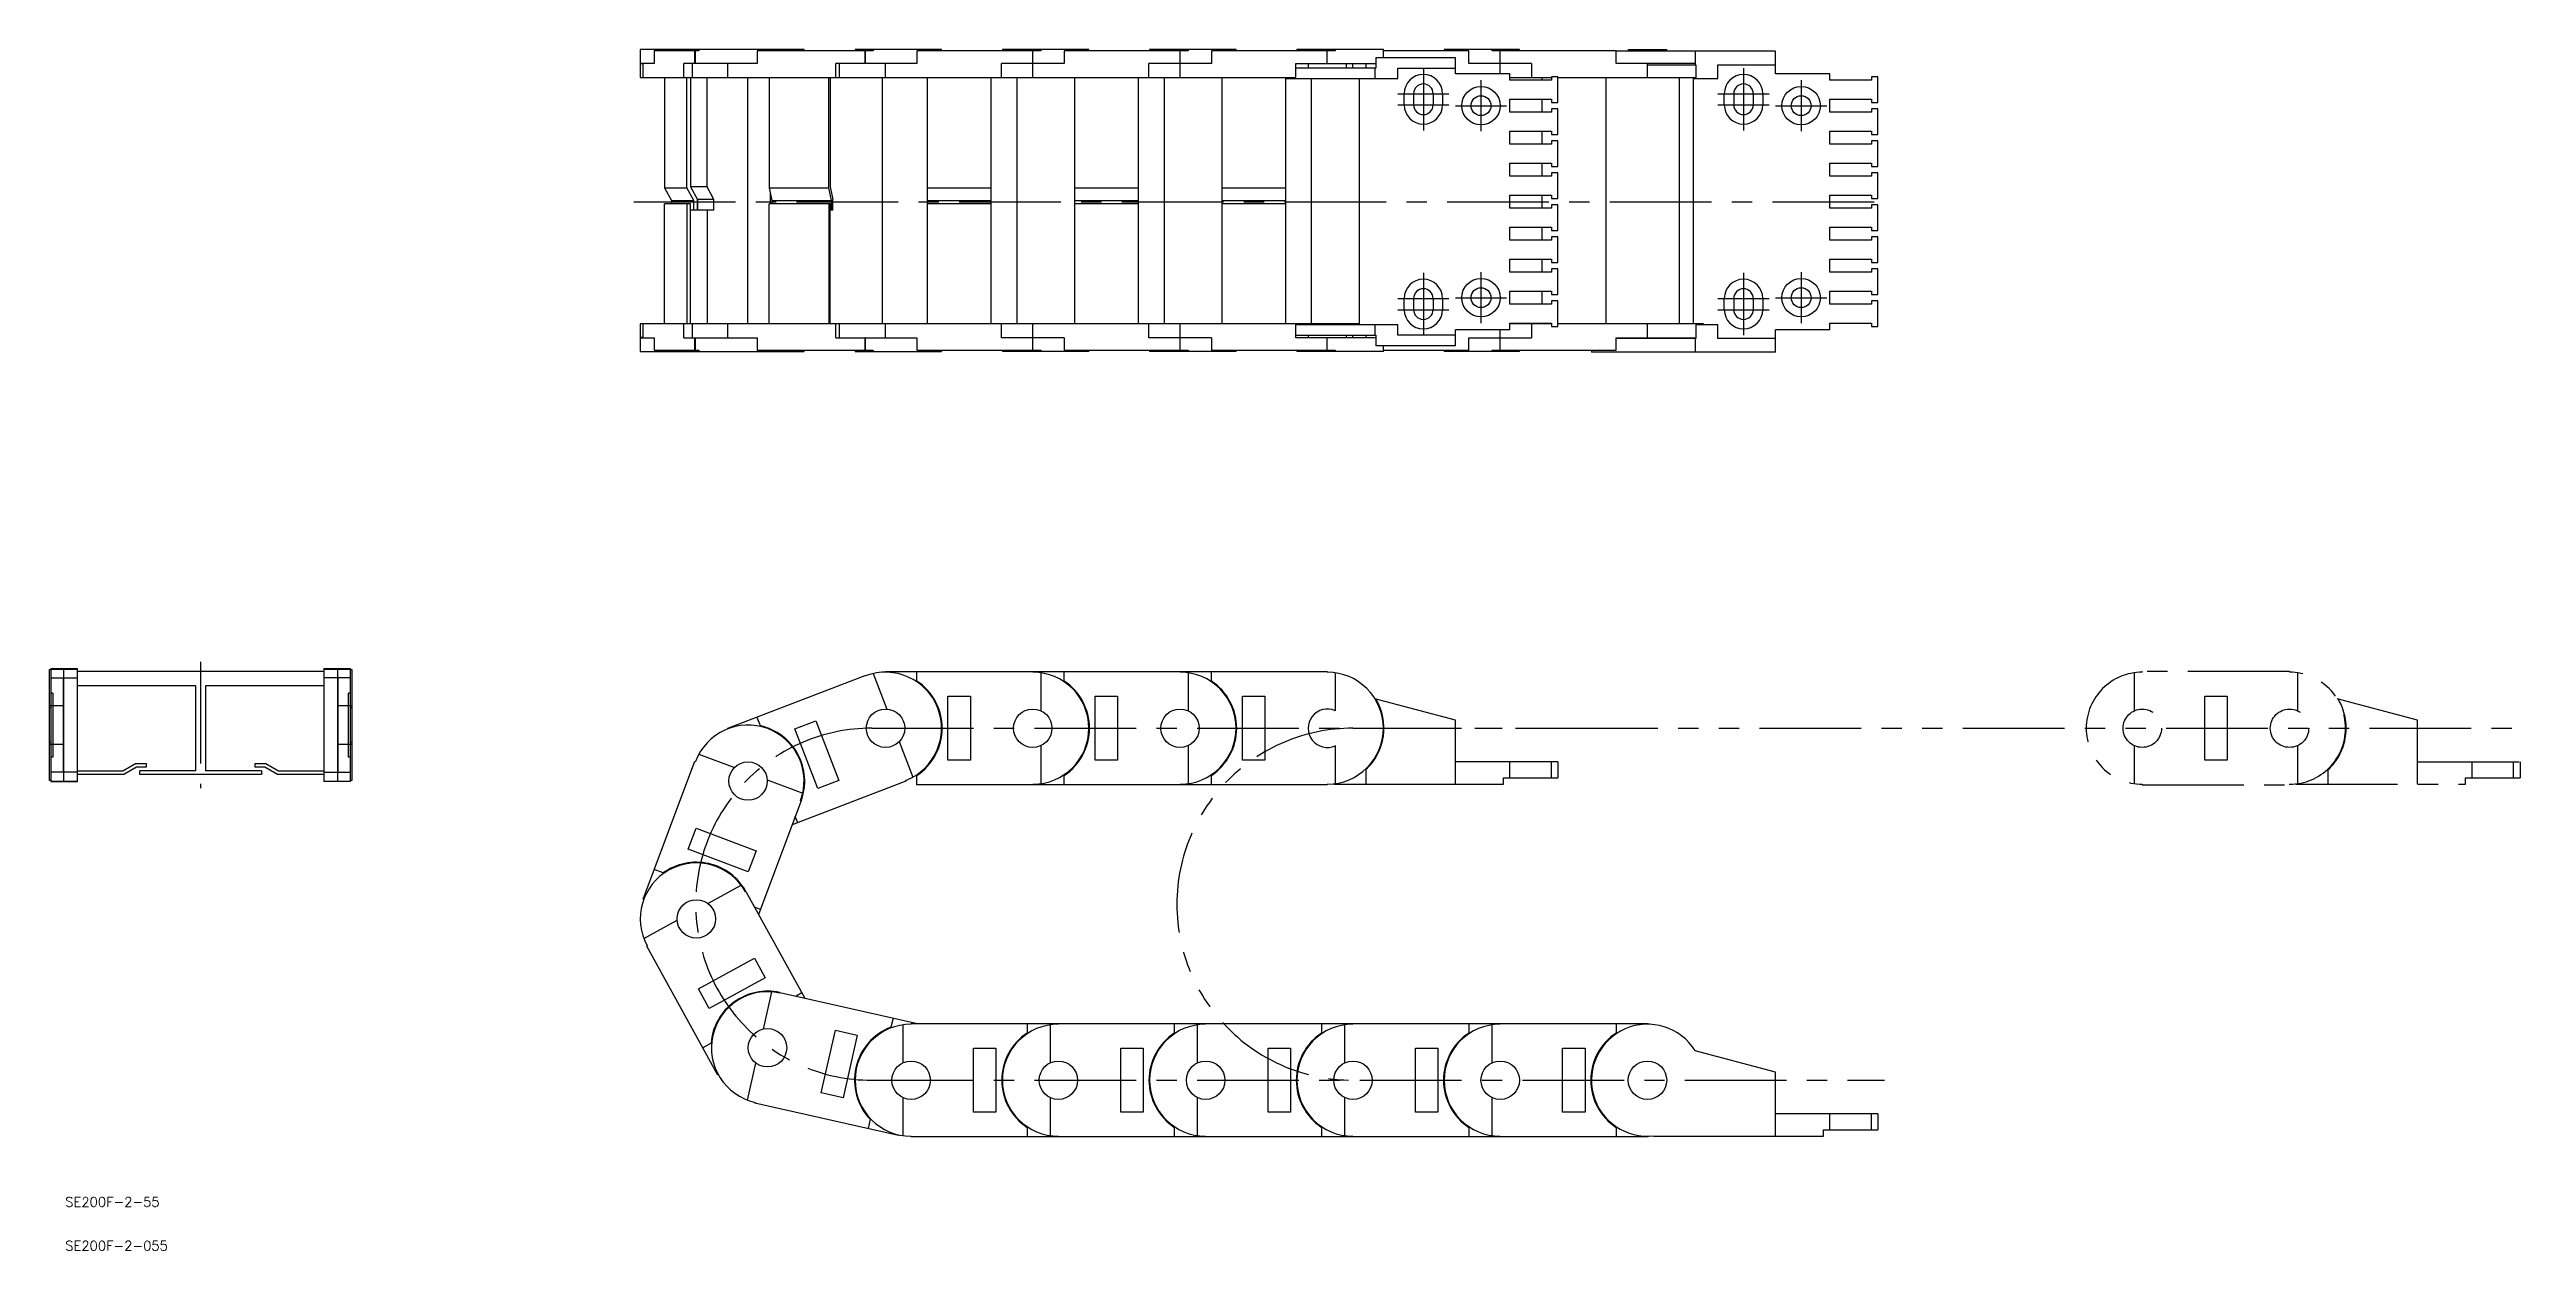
# Model space of a CAD drawing. Extents: x -185 to 589, y -281 to 94.
import ezdxf

# ---------------------------------------------------------------- set-up
doc = ezdxf.new("R2010")
doc.units = 0
doc.linetypes.add('CENTER', pattern=[50.8, 31.75, -6.35, 6.35, -6.35])
doc.linetypes.add('PHANTOM', pattern=[63.5, 31.75, -6.35, 6.35, -6.35, 6.35, -6.35])
doc.layers.get('0').update_dxf_attribs({"linetype": 'CONTINUOUS'})
doc.layers.add('CENTER', color=1, linetype='CONTINUOUS')
doc.styles.get("Standard").update_dxf_attribs({"font": 'txt.shx', "height": 3, "bigfont": 'bigfont.shx'})

# ---------------------------------------------------------------- blocks, each defined once
blk = doc.blocks.new('*U2')
at = {"color": 7, "linetype": 'CONTINUOUS'}
blk.add_text('SE200F-2-55', height=3, dxfattribs=at).set_placement((-179.6, -267.24))
blk = doc.blocks.new('*U3')
at = {"color": 7, "linetype": 'CONTINUOUS'}
blk.add_text('SE200F-2-055', height=3, dxfattribs=at).set_placement((-179.6, -280.91))

msp = doc.modelspace()

# ---------------------------------------------------------------- linework, layer by layer
at = {"color": 7, "linetype": 'CONTINUOUS'}
for p, q in [((0, 94.4), (0, 85.7)), ((51.15, 94.4), (0, 94.4)), ((4.37, 94), (4.37, 90.05)), ((18.32, 94), (4.37, 94)), ((17.08, 90.05), (17.08, 94)), ((17.27, 90.05), (17.27, 94)), ((18.32, 94.4), (18.32, 94)), ((72.7, 94), (36.45, 94)), ((36.45, 94), (36.45, 90.05)), ((51.15, 94), (51.15, 94.4)), ((67.09, 94.4), (67.09, 94)), ((94.09, 94.4), (67.09, 94.4)), ((70.23, 90.05), (70.23, 94)), ((70.3, 90.05), (70.3, 94)), ((70.59, 94.4), (70.59, 94)), ((72.7, 94.4), (72.7, 94)), ((86.39, 94), (86.39, 90.05)), ((125.09, 94), (86.39, 94)), ((94.09, 94), (94.09, 94.4)), ((140.09, 94.4), (113.09, 94.4)), ((113.09, 94.4), (113.09, 94)), ((116.59, 94.4), (116.59, 94)), ((122.59, 85.7), (122.59, 94)), ((125.09, 94.4), (125.09, 94)), ((171.09, 94), (132.39, 94)), ((132.39, 94), (132.39, 90.05)), ((140.09, 94), (140.09, 94.4)), ((159.09, 94.4), (159.09, 94)), ((186.09, 94.4), (159.09, 94.4)), ((162.59, 94.4), (162.59, 94)), ((168.59, 85.7), (168.59, 94)), ((171.09, 94.4), (171.09, 94)), ((217.09, 94), (178.39, 94)), ((178.39, 94), (178.39, 90.05)), ((186.09, 94), (186.09, 94.4)), ((232.09, 94.4), (205.09, 94.4)), ((205.09, 94.4), (205.09, 94)), ((214.59, 90.05), (214.59, 94)), ((217.09, 94.4), (217.09, 94)), ((232.09, 91.85), (232.09, 94.4)), ((258.79, 94), (232.09, 94)), ((274.59, 94.4), (251.09, 94.4)), ((251.09, 94.4), (251.09, 94)), ((258.79, 90.05), (258.79, 94)), ((266.09, 94), (266.09, 94.4)), ((304.79, 94), (266.09, 94)), ((268.59, 86.85), (268.59, 94)), ((274.59, 94), (274.59, 94.4)), ((304.79, 90.05), (304.79, 94)), ((354.59, 93.85), (304.79, 93.85)), ((308.59, 94.4), (320.59, 94.4)), ((308.59, 94.4), (308.59, 93.85)), ((320.59, 93.85), (320.59, 94.4)), ((329.45, 93.85), (329.45, 89.6)), ((354.59, 86.85), (354.59, 93.85)), ((0, 90.05), (0.93, 90.05)), ((4.37, 90.05), (0, 90.05)), ((0, 85.7), (204.79, 85.7)), ((0.93, 85.7), (0.93, 90.05)), ((7.55, 85.7), (7.55, 51.2)), ((13.64, 85.7), (13.64, 90.05)), ((36.45, 90.05), (13.64, 90.05)), ((14.58, 51.2), (14.58, 85.7)), ((15.7, 85.7), (15.7, 51.52)), ((16.15, 90.05), (16.15, 85.7)), ((20.92, 51.52), (20.92, 85.7)), ((27.3, 85.7), (27.3, 90.05)), ((33.49, 85.7), (33.49, 8.7)), ((40.22, 85.7), (40.22, 51.2)), ((58.89, 51.2), (58.89, 85.7)), ((59.32, 85.7), (59.32, 51.52)), ((61.08, 85.7), (61.08, 90.05)), ((86.39, 90.05), (61.08, 90.05)), ((62.15, 90.05), (62.15, 85.7)), ((75.58, 85.7), (75.58, 8.7)), ((76.59, 85.7), (76.59, 90.05)), ((89.59, 85.7), (89.59, 8.7)), ((109.59, 8.7), (109.59, 85.7)), ((112.79, 85.7), (112.79, 90.05)), ((132.39, 90.05), (112.79, 90.05)), ((117.59, 85.7), (117.59, 8.7)), ((135.59, 85.7), (135.59, 8.7)), ((155.59, 8.7), (155.59, 85.7)), ((158.79, 85.7), (158.79, 90.05)), ((178.39, 90.05), (158.79, 90.05)), ((163.59, 85.7), (163.59, 8.7)), ((181.59, 85.7), (181.59, 8.7)), ((201.59, 8.7), (201.59, 85.7)), ((201.59, 85.35), (236.59, 85.35)), ((204.79, 90.05), (229.73, 90.05)), ((204.79, 85.7), (204.79, 90.05)), ((229.73, 88.6), (204.79, 88.6)), ((208.59, 90.05), (208.59, 88.6)), ((209.59, 85.35), (209.59, 8.7)), ((220.59, 88.6), (220.59, 90.05)), ((222.59, 88.6), (222.59, 90.05)), ((224.59, 8.35), (224.59, 85.35)), ((226.59, 90.05), (226.59, 88.6)), ((229.45, 88.6), (229.45, 85.35)), ((254.59, 91.85), (229.73, 91.85)), ((229.73, 91.85), (229.73, 88.6)), ((236.59, 88.6), (254.59, 88.6)), ((236.59, 85.35), (236.59, 88.6)), ((254.59, 86.85), (254.59, 91.85)), ((271.59, 86.85), (254.59, 86.85)), ((278.39, 90.05), (258.79, 90.05)), ((271.59, 84.85), (271.59, 86.85)), ((271.59, 85.7), (284.59, 85.7)), ((278.39, 90.05), (278.39, 85.7)), ((281.59, 85.7), (281.59, 84.85)), ((284.59, 85.85), (284.59, 84.85)), ((286.59, 85.85), (284.59, 85.85)), ((286.59, 77.85), (286.59, 85.85)), ((286.59, 85.7), (329.73, 85.7)), ((301.59, 85.7), (301.59, 8.7)), ((329.45, 90.05), (304.79, 90.05)), ((314.59, 85.7), (314.59, 90.05)), ((314.59, 89.6), (329.73, 89.6)), ((324.59, 8.7), (324.59, 85.7)), ((328.84, 85.35), (328.84, 8.7)), ((328.84, 85.35), (336.59, 85.35)), ((329.73, 89.6), (329.73, 85.35)), ((336.59, 89.6), (354.59, 89.6)), ((336.59, 85.35), (336.59, 89.6)), ((371.59, 86.85), (354.59, 86.85)), ((371.59, 84.85), (371.59, 86.85)), ((386.59, 85.85), (384.59, 85.85)), ((384.59, 85.85), (384.59, 84.85)), ((386.59, 77.85), (386.59, 85.85)), ((238.59, 77.1), (238.59, 80.6)), ((241.54, 80.6), (241.54, 77.1)), ((247.64, 80.6), (247.64, 77.1)), ((250.59, 80.6), (250.59, 77.1)), ((284.59, 84.85), (271.59, 84.85)), ((271.59, 74.85), (271.59, 78.85)), ((271.59, 78.85), (284.59, 78.85)), ((281.59, 78.85), (281.59, 74.85)), ((284.59, 78.85), (284.59, 77.85)), ((284.59, 77.85), (286.59, 77.85)), ((338.59, 77.1), (338.59, 80.6)), ((341.54, 80.6), (341.54, 77.1)), ((347.64, 80.6), (347.64, 77.1)), ((350.59, 80.6), (350.59, 77.1)), ((384.59, 84.85), (371.59, 84.85)), ((371.59, 74.85), (371.59, 78.85)), ((371.59, 78.85), (384.59, 78.85)), ((384.59, 78.85), (384.59, 77.85)), ((384.59, 77.85), (386.59, 77.85)), ((284.59, 74.85), (271.59, 74.85)), ((284.59, 75.85), (284.59, 74.85)), ((286.59, 75.85), (284.59, 75.85)), ((286.59, 67.85), (286.59, 75.85)), ((384.59, 74.85), (371.59, 74.85)), ((386.59, 75.85), (384.59, 75.85)), ((384.59, 75.85), (384.59, 74.85)), ((386.59, 67.85), (386.59, 75.85)), ((271.59, 68.85), (284.59, 68.85)), ((271.59, 64.85), (271.59, 68.85)), ((284.59, 64.85), (271.59, 64.85)), ((281.59, 68.85), (281.59, 64.85)), ((284.59, 68.85), (284.59, 67.85)), ((284.59, 67.85), (286.59, 67.85)), ((284.59, 65.85), (284.59, 64.85)), ((286.59, 65.85), (284.59, 65.85)), ((286.59, 57.85), (286.59, 65.85)), ((371.59, 68.85), (384.59, 68.85)), ((371.59, 64.85), (371.59, 68.85)), ((384.59, 64.85), (371.59, 64.85)), ((384.59, 68.85), (384.59, 67.85)), ((384.59, 67.85), (386.59, 67.85)), ((384.59, 65.85), (384.59, 64.85)), ((386.59, 65.85), (384.59, 65.85)), ((386.59, 57.85), (386.59, 65.85)), ((271.59, 58.85), (284.59, 58.85)), ((271.59, 54.85), (271.59, 58.85)), ((284.59, 54.85), (271.59, 54.85)), ((281.59, 58.85), (281.59, 54.85)), ((284.59, 58.85), (284.59, 57.85)), ((284.59, 57.85), (286.59, 57.85)), ((284.59, 55.85), (284.59, 54.85)), ((286.59, 55.85), (284.59, 55.85)), ((286.59, 47.85), (286.59, 55.85)), ((371.59, 58.85), (384.59, 58.85)), ((371.59, 54.85), (371.59, 58.85)), ((384.59, 54.85), (371.59, 54.85)), ((384.59, 58.85), (384.59, 57.85)), ((384.59, 57.85), (386.59, 57.85)), ((386.59, 55.85), (384.59, 55.85)), ((384.59, 55.85), (384.59, 54.85)), ((386.59, 47.85), (386.59, 55.85)), ((7.55, 51.2), (14.58, 51.2)), ((7.55, 51.2), (9.72, 47.2)), ((9.72, 47.2), (9.72, 46.2)), ((9.72, 47.2), (16.74, 47.2)), ((16.74, 47.2), (14.58, 51.2)), ((15.7, 51.52), (17.84, 47.56)), ((20.92, 51.52), (15.7, 51.52)), ((16.74, 44.2), (16.74, 47.2)), ((17.84, 44.2), (17.84, 47.56)), ((17.86, 47.52), (17.86, 44.2)), ((22.94, 47.52), (17.86, 47.52)), ((22.94, 47.52), (20.92, 51.52)), ((22.94, 44.2), (22.94, 47.52)), ((40.22, 51.2), (58.89, 51.2)), ((40.22, 51.2), (41.05, 47.2)), ((40.51, 49.8), (40.51, 46.2)), ((41.05, 47.2), (41.05, 46.2)), ((41.05, 47.2), (59.72, 47.2)), ((59.72, 47.2), (58.89, 51.2)), ((59.32, 51.52), (60.14, 47.56)), ((59.72, 44.2), (59.72, 47.2)), ((60.14, 44.2), (60.14, 47.56)), ((89.59, 51.2), (109.59, 51.2)), ((89.59, 47.2), (109.59, 47.2)), ((135.59, 51.2), (155.59, 51.2)), ((135.59, 47.2), (155.59, 47.2)), ((181.59, 51.2), (201.59, 51.2)), ((181.59, 47.2), (201.59, 47.2)), ((271.59, 44.85), (271.59, 48.85)), ((271.59, 48.85), (284.59, 48.85)), ((281.59, 48.85), (281.59, 44.85)), ((284.59, 48.85), (284.59, 47.85)), ((284.59, 47.85), (286.59, 47.85)), ((371.59, 44.85), (371.59, 48.85)), ((371.59, 48.85), (384.59, 48.85)), ((384.59, 48.85), (384.59, 47.85)), ((384.59, 47.85), (386.59, 47.85)), ((7.55, 8.7), (7.55, 46.2)), ((15.7, 46.2), (7.55, 46.2)), ((14.58, 46.2), (14.58, 8.7)), ((15.7, 8.7), (15.7, 46.2)), ((22.94, 44.2), (15.7, 44.2)), ((20.92, 44.2), (20.92, 8.7)), ((40.22, 8.7), (40.22, 46.2)), ((59.32, 46.2), (40.22, 46.2)), ((58.89, 46.2), (58.89, 8.7)), ((59.32, 8.7), (59.32, 46.2)), ((60.14, 44.2), (59.32, 44.2)), ((109.59, 46.2), (89.59, 46.2)), ((155.59, 46.2), (135.59, 46.2)), ((201.59, 46.2), (181.59, 46.2)), ((284.59, 44.85), (271.59, 44.85)), ((271.59, 38.85), (284.59, 38.85)), ((271.59, 34.85), (271.59, 38.85)), ((281.59, 38.85), (281.59, 34.85)), ((284.59, 45.85), (284.59, 44.85)), ((286.59, 45.85), (284.59, 45.85)), ((284.59, 38.85), (284.59, 37.85)), ((286.59, 37.85), (286.59, 45.85)), ((384.59, 44.85), (371.59, 44.85)), ((371.59, 38.85), (384.59, 38.85)), ((371.59, 34.85), (371.59, 38.85)), ((384.59, 45.85), (384.59, 44.85)), ((386.59, 45.85), (384.59, 45.85)), ((384.59, 38.85), (384.59, 37.85)), ((386.59, 37.85), (386.59, 45.85)), ((284.59, 34.85), (271.59, 34.85)), ((284.59, 37.85), (286.59, 37.85)), ((284.59, 35.85), (284.59, 34.85)), ((286.59, 35.85), (284.59, 35.85)), ((286.59, 27.85), (286.59, 35.85)), ((384.59, 34.85), (371.59, 34.85)), ((384.59, 37.85), (386.59, 37.85)), ((386.59, 35.85), (384.59, 35.85)), ((384.59, 35.85), (384.59, 34.85)), ((386.59, 27.85), (386.59, 35.85)), ((271.59, 28.85), (284.59, 28.85)), ((271.59, 24.85), (271.59, 28.85)), ((284.59, 24.85), (271.59, 24.85)), ((281.59, 28.85), (281.59, 24.85)), ((284.59, 28.85), (284.59, 27.85)), ((284.59, 27.85), (286.59, 27.85)), ((284.59, 25.85), (284.59, 24.85)), ((286.59, 25.85), (284.59, 25.85)), ((286.59, 17.85), (286.59, 25.85)), ((371.59, 28.85), (384.59, 28.85)), ((371.59, 24.85), (371.59, 28.85)), ((384.59, 24.85), (371.59, 24.85)), ((384.59, 28.85), (384.59, 27.85)), ((384.59, 27.85), (386.59, 27.85)), ((384.59, 25.85), (384.59, 24.85)), ((386.59, 25.85), (384.59, 25.85)), ((386.59, 17.85), (386.59, 25.85)), ((238.59, 13.1), (238.59, 16.6)), ((241.54, 16.6), (241.54, 13.1)), ((247.64, 16.6), (247.64, 13.1)), ((250.59, 16.6), (250.59, 13.1)), ((271.59, 14.85), (271.59, 18.85)), ((271.59, 18.85), (284.59, 18.85)), ((281.59, 18.85), (281.59, 14.85)), ((284.59, 18.85), (284.59, 17.85)), ((284.59, 17.85), (286.59, 17.85)), ((284.59, 15.85), (284.59, 14.85)), ((286.59, 15.85), (284.59, 15.85)), ((286.59, 7.85), (286.59, 15.85)), ((338.59, 13.1), (338.59, 16.6)), ((341.54, 16.6), (341.54, 13.1)), ((347.64, 16.6), (347.64, 13.1)), ((350.59, 16.6), (350.59, 13.1)), ((371.59, 14.85), (371.59, 18.85)), ((371.59, 18.85), (384.59, 18.85)), ((384.59, 18.85), (384.59, 17.85)), ((384.59, 17.85), (386.59, 17.85)), ((384.59, 15.85), (384.59, 14.85)), ((386.59, 15.85), (384.59, 15.85)), ((386.59, 7.85), (386.59, 15.85)), ((0, 8.7), (0, 0)), ((224.6, 8.7), (0, 8.7)), ((0.93, 4.35), (0.93, 8.7)), ((13.64, 4.35), (13.64, 8.7)), ((16.15, 8.7), (16.15, 4.35)), ((27.3, 4.35), (27.3, 8.7)), ((61.08, 4.35), (61.08, 8.7)), ((62.15, 8.7), (62.15, 4.36)), ((76.59, 4.35), (76.59, 8.7)), ((112.79, 4.35), (112.79, 8.7)), ((122.59, 0.4), (122.59, 8.7)), ((158.79, 4.35), (158.79, 8.7)), ((168.59, 0.4), (168.59, 8.7)), ((204.79, 4.35), (204.79, 8.7)), ((236.59, 8.35), (204.79, 8.35)), ((222.59, 8.35), (222.59, 8.7)), ((229.45, 8.35), (229.45, 5.1)), ((236.59, 5.1), (236.59, 8.35)), ((284.59, 14.85), (271.59, 14.85)), ((271.59, 8.85), (284.59, 8.85)), ((271.59, 6.85), (271.59, 8.85)), ((284.59, 8.7), (271.59, 8.7)), ((278.39, 8.7), (278.39, 4.35)), ((281.59, 8.85), (281.59, 8.7)), ((284.59, 8.85), (284.59, 7.85)), ((284.59, 7.85), (286.59, 7.85)), ((332.09, 8.7), (286.59, 8.7)), ((314.59, 4.35), (314.59, 8.7)), ((329.73, 8.35), (329.73, 4.1)), ((336.59, 8.35), (329.73, 8.35)), ((332.09, 8.35), (332.09, 8.7)), ((336.59, 4.1), (336.59, 8.35)), ((384.59, 14.85), (371.59, 14.85)), ((371.59, 8.85), (384.59, 8.85)), ((371.59, 6.85), (371.59, 8.85)), ((384.59, 8.85), (384.59, 7.85)), ((384.59, 7.85), (386.59, 7.85)), ((0.93, 4.36), (0, 4.36)), ((0, 4.35), (4.37, 4.35)), ((0, 0), (51.15, 0)), ((4.37, 4.35), (4.37, 0.4)), ((4.37, 0.4), (18.32, 0.4)), ((13.64, 4.35), (36.45, 4.35)), ((17.08, 0.4), (17.08, 4.35)), ((17.27, 0.4), (17.27, 4.35)), ((18.32, 0.4), (18.32, 0)), ((36.45, 4.35), (36.45, 0.4)), ((36.45, 0.4), (72.7, 0.4)), ((51.15, 0), (51.15, 0.4)), ((61.08, 4.35), (86.39, 4.35)), ((67.09, 0.4), (67.09, 0)), ((67.09, 0), (94.09, 0)), ((70.23, 0.4), (70.23, 4.35)), ((70.3, 4.35), (70.23, 4.35)), ((70.3, 0.4), (70.3, 4.35)), ((70.59, 0.4), (70.59, 0)), ((72.7, 0.4), (72.7, 0)), ((86.39, 4.35), (86.39, 0.4)), ((86.39, 0.4), (125.09, 0.4)), ((94.09, 0.4), (94.09, 0)), ((132.39, 4.35), (112.79, 4.35)), ((113.09, 0.4), (113.09, 0)), ((140.09, 0), (113.09, 0)), ((116.59, 0.4), (116.59, 0)), ((125.09, 0.4), (125.09, 0)), ((132.39, 4.35), (132.39, 0.4)), ((132.39, 0.4), (171.09, 0.4)), ((140.09, 0), (140.09, 0.4)), ((178.39, 4.35), (158.79, 4.35)), ((159.09, 0.4), (159.09, 0)), ((186.09, 0), (159.09, 0)), ((162.59, 0.4), (162.59, 0)), ((171.09, 0.4), (171.09, 0)), ((178.39, 4.35), (178.39, 0.4)), ((178.39, 0.4), (217.09, 0.4)), ((186.09, 0), (186.09, 0.4)), ((204.79, 5.1), (229.73, 5.1)), ((229.73, 4.35), (204.79, 4.35)), ((205.09, 0.4), (205.09, 0)), ((232.09, 0), (205.09, 0)), ((208.59, 5.1), (208.59, 4.35)), ((214.59, 0.4), (214.59, 4.35)), ((217.09, 0.4), (217.09, 0)), ((220.59, 4.35), (220.59, 5.1)), ((222.59, 4.35), (222.59, 5.1)), ((226.59, 5.1), (226.59, 4.36)), ((229.73, 5.1), (229.73, 1.85)), ((254.59, 1.85), (229.73, 1.85)), ((232.09, 0), (232.09, 1.85)), ((232.09, 0.4), (258.79, 0.4)), ((254.59, 5.1), (236.59, 5.1)), ((251.09, 0.4), (251.09, 0)), ((274.59, 0), (251.09, 0)), ((254.59, 1.85), (254.59, 6.85)), ((271.59, 6.85), (254.59, 6.85)), ((258.79, 0.4), (258.79, 4.35)), ((258.79, 4.35), (278.39, 4.35)), ((266.09, 0.4), (304.79, 0.4)), ((266.09, 0), (266.09, 0.4)), ((268.59, 0.4), (268.59, 6.85)), ((274.59, 0), (274.59, 0.4)), ((297.09, 0.4), (297.09, -0.15)), ((304.79, 0.4), (304.79, 4.35)), ((304.79, 4.35), (329.73, 4.35)), ((329.73, 4.1), (304.79, 4.1)), ((308.59, 4.35), (308.59, 4.1)), ((320.59, 4.1), (320.59, 4.35)), ((324.59, 4.1), (324.59, 4.35)), ((329.45, 4.1), (329.45, -0.15)), ((354.59, 4.1), (336.59, 4.1)), ((354.59, -0.15), (354.59, 6.85)), ((371.59, 6.85), (354.59, 6.85)), ((354.59, -0.15), (297.09, -0.15)), ((-184.53, -134.02), (-184.53, -99.38)), ((-184.53, -99.38), (-184.13, -99.38)), ((-184.13, -99), (-184.13, -134.4)), ((-184.13, -99), (-175.83, -99)), ((-184.13, -99.2), (-175.83, -99.2)), ((-180.18, -99), (-180.18, -134.4)), ((-175.83, -134.4), (-175.83, -99)), ((-98.83, -100), (-175.83, -100)), ((-98.83, -99), (-98.83, -134.4)), ((-98.83, -99), (-90.53, -99)), ((-98.83, -99.2), (-90.53, -99.2)), ((-94.48, -134.4), (-94.48, -99)), ((-90.53, -134.4), (-90.53, -99)), ((-90.53, -99.38), (-90.13, -99.38)), ((-90.13, -99.38), (-90.13, -134.02)), ((76.59, -100), (214.59, -100)), ((76.59, -100.2), (76.59, -100)), ((86.39, -102.96), (86.39, -100)), ((122.59, -100), (122.59, -100.2)), ((125.09, -100.38), (125.09, -112.25)), ((132.39, -102.96), (132.39, -100)), ((168.59, -100), (168.59, -100.2)), ((171.09, -100.38), (171.09, -112.25)), ((178.39, -102.96), (178.39, -100)), ((214.59, -100), (214.59, -100.2)), ((217.09, -100.38), (217.09, -112.25)), ((-184.13, -101.96), (-175.83, -101.96)), ((-183.53, -106.7), (-184.13, -106.7)), ((-183.53, -106.7), (-183.53, -126.7)), ((-180.18, -131.44), (-180.18, -101.96)), ((-180.18, -106.76), (-180.18, -106.76)), ((-138.83, -104.5), (-175.83, -104.5)), ((-138.83, -131), (-138.83, -104.5)), ((-135.83, -104.5), (-135.83, -131)), ((-98.83, -104.5), (-135.83, -104.5)), ((-90.53, -101.96), (-98.83, -101.96)), ((-94.49, -101.96), (-94.49, -131.44)), ((-94.49, -106.76), (-94.48, -106.76)), ((-91.13, -126.7), (-91.13, -106.7)), ((-90.53, -106.7), (-91.13, -106.7)), ((27.3, -117.7), (70.23, -101.18)), ((70.23, -101.18), (70.3, -101.37)), ((72.7, -100.64), (76.96, -111.71)), ((96.09, -127.7), (96.09, -107.7)), ((96.09, -107.7), (103.09, -107.7)), ((103.09, -107.7), (103.09, -127.7)), ((142.09, -127.7), (142.09, -107.7)), ((142.09, -107.7), (149.09, -107.7)), ((149.09, -107.7), (149.09, -127.7)), ((188.09, -107.7), (195.09, -107.7)), ((188.09, -127.7), (188.09, -107.7)), ((195.09, -107.7), (195.09, -127.7)), ((-180.18, -110.7), (-184.53, -110.7)), ((-184.53, -111.25), (-184.13, -111.25)), ((-90.13, -110.7), (-94.48, -110.7)), ((-90.53, -111.25), (-90.13, -111.25)), ((37.51, -116.94), (36.44, -114.18)), ((48.26, -117.88), (54.8, -115.37)), ((54.8, -115.37), (61.98, -134.04)), ((254.59, -115.2), (229.45, -108.47)), ((254.59, -135.2), (254.59, -115.2)), ((-184.13, -122.15), (-184.53, -122.15)), ((-184.53, -122.7), (-180.18, -122.7)), ((-94.48, -122.7), (-90.13, -122.7)), ((-90.13, -122.15), (-90.53, -122.15)), ((27.37, -117.89), (27.3, -117.7)), ((55.44, -136.55), (48.26, -117.88)), ((80.88, -121.89), (85.14, -132.97)), ((125.09, -123.15), (125.09, -135.02)), ((171.09, -123.15), (171.09, -135.02)), ((217.09, -123.15), (217.09, -135.02)), ((-183.53, -126.7), (-184.13, -126.7)), ((-175.83, -131.44), (-184.13, -131.44)), ((-180.18, -126.64), (-180.18, -126.64)), ((-175.83, -131), (-161.65, -131)), ((-161.65, -131), (-157.65, -128.69)), ((-157.33, -129.89), (-161.33, -132.2)), ((-157.65, -128.69), (-154.33, -128.69)), ((-154.33, -129.89), (-157.33, -129.89)), ((-138.83, -131), (-156.33, -131)), ((-156.33, -132.2), (-156.33, -131)), ((-154.33, -128.69), (-154.33, -129.89)), ((-118.33, -131), (-135.83, -131)), ((-120.33, -128.69), (-117.01, -128.69)), ((-120.33, -129.89), (-120.33, -128.69)), ((-117.33, -129.89), (-120.33, -129.89)), ((-118.33, -131), (-118.33, -132.2)), ((-113.33, -132.2), (-117.33, -129.89)), ((-117.01, -128.69), (-113.01, -131)), ((-113.01, -131), (-98.83, -131)), ((-98.83, -131.44), (-90.53, -131.44)), ((-94.48, -126.64), (-94.49, -126.64)), ((-90.53, -126.7), (-91.13, -126.7)), ((0.93, -171.07), (17.08, -128)), ((17.08, -128), (17.27, -128.07)), ((18.32, -125.79), (29.43, -129.96)), ((103.09, -127.7), (96.09, -127.7)), ((149.09, -127.7), (142.09, -127.7)), ((195.09, -127.7), (188.09, -127.7)), ((226.59, -130.71), (226.59, -135.2)), ((286.59, -128.2), (254.59, -128.2)), ((271.59, -133.2), (271.59, -128.2)), ((284.59, -133.2), (284.59, -128.2)), ((286.59, -128.2), (286.59, -133.2)), ((-184.13, -134.02), (-184.53, -134.02)), ((-184.13, -134.2), (-175.83, -134.2)), ((-184.13, -134.4), (-175.83, -134.4)), ((-161.33, -132.2), (-175.83, -132.2)), ((-118.33, -132.2), (-156.33, -132.2)), ((-98.83, -132.2), (-113.33, -132.2)), ((-98.83, -134.2), (-90.53, -134.2)), ((-90.53, -134.4), (-98.83, -134.4)), ((-90.13, -134.02), (-90.53, -134.02)), ((39.64, -133.79), (50.75, -137.96)), ((82.94, -134.22), (47.43, -147.88)), ((61.98, -134.04), (55.44, -136.55)), ((82.87, -134.03), (82.94, -134.22)), ((86.39, -135.4), (86.39, -132.44)), ((214.59, -135.4), (86.39, -135.4)), ((122.59, -135.2), (122.59, -135.4)), ((132.39, -135.4), (132.39, -132.44)), ((168.59, -135.2), (168.59, -135.4)), ((178.39, -135.4), (178.39, -132.44)), ((214.59, -135.2), (214.59, -135.4)), ((216.59, -135.2), (216.59, -135.09)), ((216.59, -135.2), (269.59, -135.2)), ((269.59, -135.2), (269.59, -133.2)), ((269.59, -133.2), (286.59, -133.2)), ((50.23, -140.43), (36.93, -175.87)), ((49.16, -147.22), (48.41, -145.28)), ((50.04, -140.36), (50.23, -140.43)), ((14.98, -155.52), (17.44, -148.96)), ((17.44, -148.96), (36.17, -155.99)), ((7.14, -162.94), (4.37, -161.9)), ((33.71, -162.54), (14.98, -155.52)), ((36.17, -155.99), (33.71, -162.54)), ((21.07, -172.46), (31.46, -166.73)), ((32.82, -168.84), (33, -168.74)), ((33, -168.74), (51.37, -202.05)), ((1.11, -171.14), (0.93, -171.07)), ((1.13, -183.46), (11.52, -177.73)), ((37.51, -174.33), (35.71, -173.65)), ((2, -185.84), (2.18, -185.74)), ((24.22, -226.12), (2, -185.84)), ((18.16, -199.19), (35.67, -189.53)), ((35.67, -189.53), (39.05, -195.66)), ((21.54, -205.32), (18.16, -199.19)), ((39.05, -195.66), (21.54, -205.32)), ((38.48, -211.7), (41.09, -200.12)), ((43.57, -200.5), (43.62, -200.3)), ((43.62, -200.3), (86.56, -210)), ((50.48, -200.44), (48.66, -201.44)), ((78.93, -208.28), (78.27, -211.16)), ((22.08, -216.1), (19.48, -217.53)), ((56.53, -231.62), (60.94, -212.11)), ((60.94, -212.11), (67.77, -213.65)), ((67.77, -213.65), (63.36, -233.16)), ((82.09, -222.25), (82.09, -210.38)), ((84.59, -210.2), (84.59, -210)), ((84.59, -210), (314.59, -210)), ((120.79, -210), (120.79, -212.96)), ((128.09, -222.25), (128.09, -210.38)), ((130.59, -210.2), (130.59, -210)), ((166.79, -210), (166.79, -212.96)), ((174.09, -222.25), (174.09, -210.38)), ((176.59, -210.2), (176.59, -210)), ((212.79, -210), (212.79, -212.96)), ((220.09, -222.25), (220.09, -210.38)), ((222.59, -210.2), (222.59, -210)), ((258.79, -210), (258.79, -212.96)), ((266.09, -222.25), (266.09, -210.38)), ((268.59, -210.2), (268.59, -210)), ((304.79, -210), (304.79, -212.96)), ((314.59, -210), (314.59, -210.2)), ((33.46, -233.91), (36.08, -222.34)), ((104.09, -237.7), (104.09, -217.7)), ((104.09, -217.7), (111.09, -217.7)), ((111.09, -217.7), (111.09, -237.7)), ((150.09, -237.7), (150.09, -217.7)), ((150.09, -217.7), (157.09, -217.7)), ((157.09, -217.7), (157.09, -237.7)), ((196.09, -237.7), (196.09, -217.7)), ((196.09, -217.7), (203.09, -217.7)), ((203.09, -217.7), (203.09, -237.7)), ((242.09, -237.7), (242.09, -217.7)), ((242.09, -217.7), (249.09, -217.7)), ((249.09, -217.7), (249.09, -237.7)), ((288.09, -237.7), (288.09, -217.7)), ((288.09, -217.7), (295.09, -217.7)), ((295.09, -217.7), (295.09, -237.7)), ((354.59, -225.2), (329.45, -218.47)), ((24.39, -226.02), (24.22, -226.12)), ((63.36, -233.16), (56.53, -231.62)), ((354.59, -245.2), (354.59, -225.2)), ((35.82, -234.83), (35.86, -234.64)), ((80.69, -244.97), (35.82, -234.83)), ((82.09, -245.02), (82.09, -233.15)), ((111.09, -237.7), (104.09, -237.7)), ((128.09, -245.02), (128.09, -233.15)), ((157.09, -237.7), (150.09, -237.7)), ((174.09, -245.02), (174.09, -233.15)), ((203.09, -237.7), (196.09, -237.7)), ((220.09, -245.02), (220.09, -233.15)), ((249.09, -237.7), (242.09, -237.7)), ((266.09, -245.02), (266.09, -233.15)), ((295.09, -237.7), (288.09, -237.7)), ((386.59, -238.2), (354.59, -238.2)), ((371.59, -243.2), (371.59, -238.2)), ((384.59, -243.2), (384.59, -238.2)), ((386.59, -238.2), (386.59, -243.2)), ((71.78, -239.92), (71.13, -242.81)), ((80.73, -244.77), (80.69, -244.97)), ((84.59, -245.4), (84.59, -245.2)), ((314.59, -245.4), (84.59, -245.4)), ((120.79, -242.44), (120.79, -245.4)), ((130.59, -245.4), (130.59, -245.2)), ((166.79, -242.44), (166.79, -245.4)), ((176.59, -245.4), (176.59, -245.2)), ((212.79, -242.44), (212.79, -245.4)), ((222.59, -245.4), (222.59, -245.2)), ((258.79, -242.44), (258.79, -245.4)), ((268.59, -245.4), (268.59, -245.2)), ((304.79, -242.44), (304.79, -245.4)), ((314.59, -245.2), (314.59, -245.4)), ((316.59, -245.09), (316.59, -245.2)), ((316.59, -245.2), (369.59, -245.2)), ((369.59, -245.2), (369.59, -243.2)), ((369.59, -243.2), (386.59, -243.2))]:
    msp.add_line(p, q, dxfattribs=at)
at = {"color": 3, "linetype": 'PHANTOM'}
for p, q in [((466.64, -100.38), (466.64, -112.25)), ((515.14, -100), (469.14, -100)), ((469.14, -100), (469.14, -100.2)), ((515.14, -100), (515.14, -100.2)), ((517.64, -100.38), (517.64, -112.25)), ((488.64, -127.7), (488.64, -107.7)), ((488.64, -107.7), (495.64, -107.7)), ((495.64, -107.7), (495.64, -127.7)), ((555.14, -115.2), (530.01, -108.47)), ((555.14, -135.2), (555.14, -115.2)), ((222.59, -117.7), (589.14, -117.7)), ((466.64, -123.15), (466.64, -135.02)), ((517.64, -123.15), (517.64, -135.02)), ((495.64, -127.7), (488.64, -127.7)), ((527.14, -130.71), (527.14, -135.2)), ((555.14, -128.2), (587.14, -128.2)), ((572.14, -133.2), (572.14, -128.2)), ((585.14, -133.2), (585.14, -128.2)), ((587.14, -128.2), (587.14, -133.2)), ((469.14, -135.2), (469.14, -135.4)), ((469.14, -135.4), (515.14, -135.4)), ((515.14, -135.2), (515.14, -135.4)), ((517.14, -135.2), (517.14, -135.09)), ((517.14, -135.2), (570.14, -135.2)), ((570.14, -135.2), (570.14, -133.2)), ((570.14, -133.2), (587.14, -133.2))]:
    msp.add_line(p, q, dxfattribs=at)
at = {"color": 7, "linetype": 'CONTINUOUS'}
for centre, radius in [((262.59, 76.85), 6), ((262.59, 76.85), 3.1), ((362.59, 76.85), 6), ((362.59, 76.85), 3.1), ((262.59, 16.85), 6), ((262.59, 16.85), 3.1), ((362.59, 16.85), 6), ((362.59, 16.85), 3.1), ((76.59, -117.7), 6), ((122.59, -117.7), 6), ((168.59, -117.7), 6), ((33.65, -134.22), 6), ((17.5, -177.29), 6), ((39.72, -217.57), 6), ((84.59, -227.7), 6), ((84.59, -227.7), 6), ((130.59, -227.7), 6), ((176.59, -227.7), 6), ((222.59, -227.7), 6), ((268.59, -227.7), 6), ((314.59, -227.7), 6)]:
    msp.add_circle(centre, radius, dxfattribs=at)
at = {"color": 3, "linetype": 'PHANTOM'}
for centre in [(469.14, -117.7), (515.14, -117.7)]:
    msp.add_circle(centre, 6, dxfattribs=at)
at = {"color": 7, "linetype": 'CONTINUOUS'}
for centre, radius, start, end in [((244.59, 80.6), 6, 0, 180), ((344.59, 80.6), 6, 0, 180), ((244.59, 80.6), 3.05, 0, 180), ((344.59, 80.6), 3.05, 0, 180), ((244.59, 77.1), 6, 180, 0), ((244.59, 77.1), 3.05, 180, 0), ((344.59, 77.1), 6, 180, 0), ((344.59, 77.1), 3.05, 180, 0), ((244.59, 16.6), 6, 0, 180), ((244.59, 16.6), 3.05, 0, 180), ((344.59, 16.6), 6, 0, 180), ((344.59, 16.6), 3.05, 0, 180), ((244.59, 13.1), 6, 180, 0), ((244.59, 13.1), 3.05, 180, 0), ((344.59, 13.1), 6, 180, 0), ((344.59, 13.1), 3.05, 180, 0), ((76.59, -117.7), 17.5, 291.04434, 111.04434), ((122.59, -117.7), 17.5, 270, 90), ((168.59, -117.7), 17.5, 270, 90), ((214.59, -117.7), 17.5, 270, 90), ((76.59, -117.7), 17.7, 303.61932, 56.38068), ((122.59, -117.7), 17.7, 303.61932, 56.38068), ((168.59, -117.7), 17.7, 303.61932, 56.38068), ((214.59, -117.7), 6, 65.37568, 294.62432), ((214.59, -117.7), 17.7, 312.68491, 31.16456), ((33.65, -134.22), 17.5, 339.43979, 159.43979), ((33.65, -134.22), 17.7, 339.43979, 77.42503), ((17.5, -177.29), 17.5, 28.87949, 208.87949), ((17.5, -177.29), 17.7, 28.86109, 125.82048), ((39.72, -217.57), 17.7, 77.27494, 175.26018), ((39.72, -217.57), 17.5, 77.27494, 257.27494), ((84.59, -227.7), 17.7, 110.89426, 223.65562), ((84.59, -227.7), 17.5, 90, 270), ((130.59, -227.7), 17.7, 123.61932, 236.38068), ((130.59, -227.7), 17.5, 90, 270), ((176.59, -227.7), 17.7, 123.61932, 236.38068), ((176.59, -227.7), 17.5, 90, 270), ((222.59, -227.7), 17.7, 123.61932, 236.38068), ((222.59, -227.7), 17.5, 90, 270), ((268.59, -227.7), 17.7, 123.61932, 236.38068), ((268.59, -227.7), 17.5, 90, 270), ((314.59, -227.7), 17.7, 123.61932, 236.38068), ((314.59, -227.7), 17.5, 31.85084, 276.56243)]:
    msp.add_arc(centre, radius, start, end, dxfattribs=at)
at = {"color": 3, "linetype": 'PHANTOM'}
for centre, radius, start, end in [((469.14, -117.7), 17.5, 90, 270), ((515.14, -117.7), 17.5, 270, 90), ((515.14, -117.7), 17.7, 312.68491, 31.16456), ((222.59, -172.7), 55, 90, 270)]:
    msp.add_arc(centre, radius, start, end, dxfattribs=at)
at = {"layer": 'CENTER', "color": 1, "linetype": 'CENTER'}
for p, q in [((244.59, 88.6), (244.59, 69.1)), ((344.59, 88.6), (344.59, 69.1)), ((236.59, 80.6), (252.59, 80.6)), ((262.59, 84.85), (262.59, 68.85)), ((336.59, 80.6), (352.59, 80.6)), ((362.59, 84.85), (362.59, 68.85)), ((236.59, 77.1), (252.59, 77.1)), ((254.59, 76.85), (270.59, 76.85)), ((336.59, 77.1), (352.59, 77.1)), ((354.59, 76.85), (370.59, 76.85)), ((-2, 46.85), (388.59, 46.85)), ((244.59, 24.6), (244.59, 5.1)), ((262.59, 24.85), (262.59, 8.85)), ((344.59, 24.6), (344.59, 5.1)), ((362.59, 24.85), (362.59, 8.85)), ((236.59, 16.6), (252.59, 16.6)), ((254.59, 16.85), (270.59, 16.85)), ((336.59, 16.6), (352.59, 16.6)), ((354.59, 16.85), (370.59, 16.85)), ((236.59, 13.1), (252.59, 13.1)), ((336.59, 13.1), (352.59, 13.1)), ((-137.33, -97), (-137.33, -136.4)), ((72.31, -117.7), (288.59, -117.7)), ((72.31, -227.7), (388.59, -227.7))]:
    msp.add_line(p, q, dxfattribs=at)
msp.add_arc((72.31, -172.7), 55, 90, 270, dxfattribs=at)

# ---------------------------------------------------------------- block references
at = {"color": 7, "linetype": 'CONTINUOUS'}
for name in ['*U2', '*U3']:
    msp.add_blockref(name, (0, 0), dxfattribs=at)

doc.saveas('drawing.dxf')
